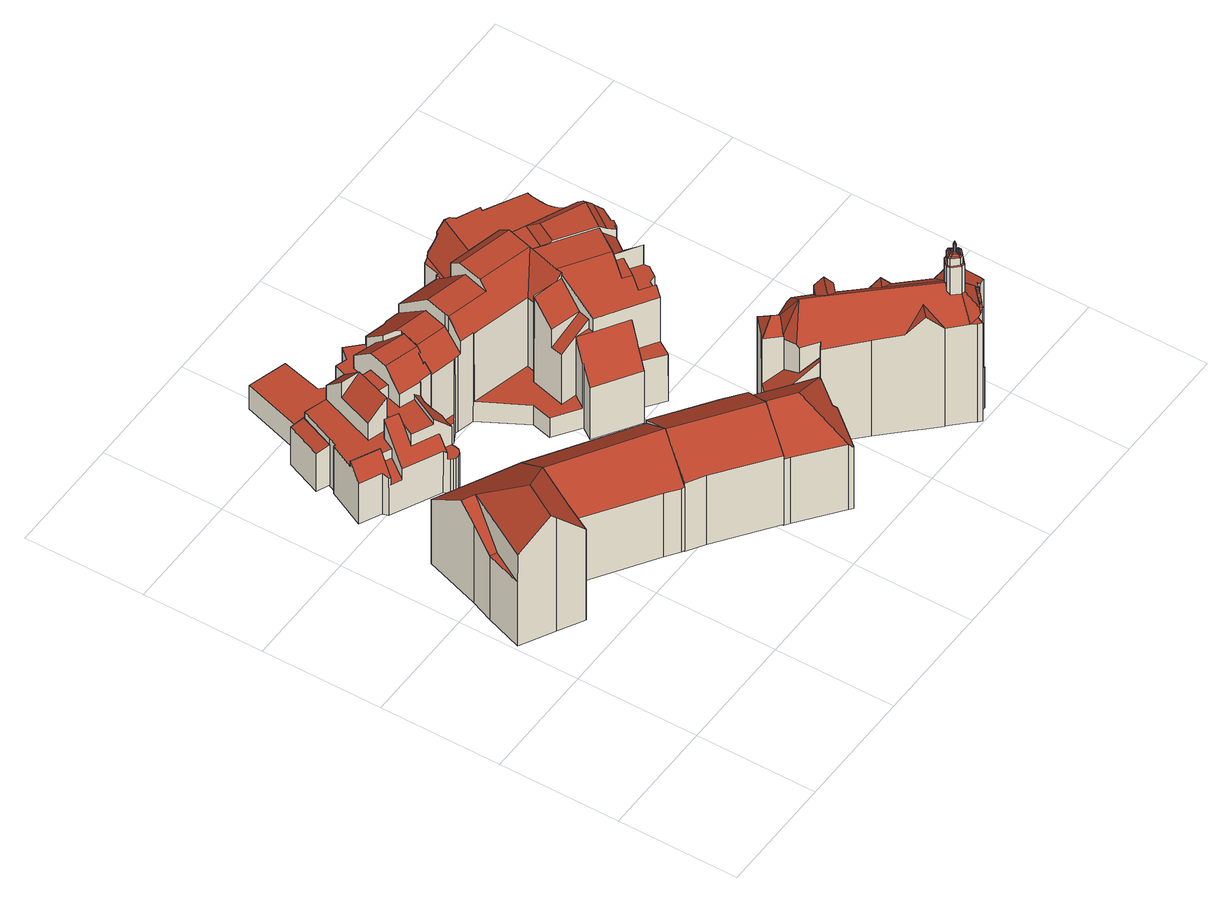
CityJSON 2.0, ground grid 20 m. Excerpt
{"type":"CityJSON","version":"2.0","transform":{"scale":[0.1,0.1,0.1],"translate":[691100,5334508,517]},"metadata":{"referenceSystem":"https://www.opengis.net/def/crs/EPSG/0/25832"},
"CityObjects":{
"building1":{"type":"Building","attributes":{"Gemeindeschluessel":"09162000","HoeheDach":"541.480","HoeheGrund":"517.740","Methode":"2000","NiedrigsteTraufeDesGebaeudes":"530.570","Geometrietyp2DReferenz":"3000","function":"31001_1000","roofType":"3200","measuredHeight":23.74,"storeysAboveGround":4},"geometry":[{"type":"MultiSurface","lod":"2","boundaries":[[[0,1,2,3,4,5,6,7]],[[8,9,10,11,12,13]],[[10,14,15,16,17,11]],[[8,1,0,9]],[[6,5,18,16,15]],[[19,17,20,21]],[[19,12,11,17]],[[13,2,1,8]],[[4,22,18,5]],[[10,9,0,7,14]],[[6,15,14,7]],[[20,22,21]],[[20,17,16,18,22]],[[3,2,13,12,19,21]],[[3,21,22,4]]],"semantics":{"surfaces":[{"type":"GroundSurface"},{"type":"RoofSurface"},{"type":"WallSurface"}],"values":[0,1,1,2,2,2,1,2,2,2,2,1,1,2,2]}}]},
"building2":{"type":"Building","attributes":{"Gemeindeschluessel":"09162000","HoeheDach":"536.130","HoeheGrund":"517.752","Methode":"2000","NiedrigsteTraufeDesGebaeudes":"529.798","Geometrietyp2DReferenz":"3000","function":"31001_1000","roofType":"3100","measuredHeight":18.38,"storeysAboveGround":4},"geometry":[{"type":"MultiSurface","lod":"2","boundaries":[[[23,24,25,26]],[[27,28,29,30,26,25,31,32,33,34]],[[27,34,35,36,37]],[[27,37,38,28]],[[24,39,14,31,25]],[[40,32,31,14]],[[32,40,41,33]],[[30,42,23,26]],[[33,41,35,34]],[[43,42,30,29]],[[28,38,43,29]],[[23,42,43,38,37,36,39,24]],[[40,14,39,36,35,41]]],"semantics":{"surfaces":[{"type":"WallSurface"},{"type":"GroundSurface"},{"type":"RoofSurface"}],"values":[0,1,0,0,0,0,0,0,0,0,0,2,2]}}]},
"building3":{"type":"Building","attributes":{"Gemeindeschluessel":"09162000","HoeheDach":"525.880","HoeheGrund":"517.820","Methode":"1000","NiedrigsteTraufeDesGebaeudes":"525.374","Geometrietyp2DReferenz":"3000","function":"31001_2000","roofType":"2100","measuredHeight":8.06},"geometry":[{"type":"MultiSurface","lod":"2","boundaries":[[[44,45,46,47]],[[48,49,50,51]],[[47,46,49,48]],[[51,50,45,44]],[[50,49,46,45]],[[44,47,48,51]]],"semantics":{"surfaces":[{"type":"WallSurface"},{"type":"RoofSurface"},{"type":"GroundSurface"}],"values":[0,0,0,0,1,2]}}]},
"building4":{"type":"Building","attributes":{"Gemeindeschluessel":"09162000","HoeheDach":"535.910","HoeheGrund":"517.641","Methode":"2000","NiedrigsteTraufeDesGebaeudes":"522.360","Geometrietyp2DReferenz":"3000","function":"31001_9998","roofType":"1000","measuredHeight":18.27,"storeysAboveGround":5},"geometry":[{"type":"MultiSurface","lod":"2","boundaries":[[[52,53,54,55,56,57,58,59,60,61]],[[62,63,64,65]],[[66,67,68,69]],[[70,71,72,73]],[[74,75,76,77]],[[78,79,80,68,67,81,82,83,84]],[[85,86,87,88]],[[89,90,91,92]],[[81,67,66,93,94]],[[95,96,97,98]],[[99,100,101,102]],[[95,103,96]],[[70,73,104,105,106,107,64,63,76,75,108]],[[109,110,111,112,113,114,115,116,117,118,119,120,121]],[[122,123,124,125]],[[126,127,128,129,130,131]],[[132,117,116,133]],[[85,134,79,78,135,86]],[[136,137,138,139]],[[95,71,140,103]],[[141,142,137,136]],[[143,112,111,144]],[[145,146,90,89]],[[128,147,148,101,100,87,86,135,149,129]],[[70,108,110,109,140,71]],[[150,151,131,130,152,153,60,154]],[[155,156,157,158]],[[141,136,139,155,158,159,94,93,66,69,160,134,85,88,99,102,161,162,127,126,145,89,92,163,164,143,144,74,77,62,65,165,166,122,125,167,168]],[[104,169,170,105]],[[115,171,172,116]],[[154,59,58,119,118,150]],[[139,138,156,155]],[[173,174,175,176,177,178]],[[94,159,179,180,82,81]],[[163,92,91,171,115,114]],[[181,132,133,182]],[[152,149,135,78,84,52,61,153]],[[88,87,100,99]],[[183,184,185,186]],[[59,154,60]],[[77,76,63,62]],[[69,68,80,160]],[[120,57,98,97,121]],[[102,101,148,161]],[[187,184,183,188]],[[161,148,147,162]],[[90,146,189,172,171,91]],[[162,147,128,127]],[[180,190,54,53,83,82]],[[52,84,83,53]],[[55,186,185,56]],[[188,191,192,124,123,170,169,72,71,187]],[[167,175,174,168]],[[158,157,179,159]],[[73,72,169,104]],[[95,98,57,56,185,184,187,71]],[[193,173,178,194]],[[153,61,60]],[[65,64,107,165]],[[160,80,79,134]],[[191,177,176,192]],[[119,58,57,120]],[[150,118,117,132,181,151]],[[163,114,113,164]],[[122,166,106,105,170,123]],[[74,144,111,110,108,75]],[[165,107,106,166]],[[141,168,174,173,193,142]],[[133,116,172,189,182]],[[109,121,97,96,103,140]],[[190,194,178,177,191,188,183,186,55,54]],[[149,152,130,129]],[[180,179,157,156,138,137,142,193,194,190]],[[164,113,112,143]],[[151,181,182,189,146,145,126,131]],[[167,125,124,192,176,175]]],"semantics":{"surfaces":[{"type":"RoofSurface"},{"type":"WallSurface"},{"type":"GroundSurface"}],"values":[0,1,1,1,1,0,1,1,1,0,1,1,0,0,1,1,1,1,1,0,1,1,1,0,1,0,1,2,1,1,1,1,0,1,1,0,1,1,0,1,1,1,1,1,1,1,0,1,1,1,1,0,1,1,1,1,0,1,1,1,1,1,1,1,1,1,1,1,1,1,1,1,0,1,1,1]}}]},
"building5":{"type":"Building","attributes":{"Gemeindeschluessel":"09162000","HoeheDach":"535.950","HoeheGrund":"517.552","Methode":"1000","NiedrigsteTraufeDesGebaeudes":"531.446","Geometrietyp2DReferenz":"3000","function":"31001_1000","roofType":"3100","measuredHeight":18.4,"storeysAboveGround":4},"geometry":[{"type":"MultiSurface","lod":"2","boundaries":[[[195,196,197,198]],[[199,200,198,197]],[[201,202,203,200,199]],[[203,202,204,205]],[[203,205,206,195,198,200]],[[199,197,196,207,201]],[[204,202,201,207,208]],[[205,204,208,206]],[[195,206,208,207,196]]],"semantics":{"surfaces":[{"type":"WallSurface"},{"type":"GroundSurface"},{"type":"RoofSurface"}],"values":[0,0,0,0,1,2,2,0,0]}}]},
"building6":{"type":"Building","attributes":{"Gemeindeschluessel":"09162000","HoeheDach":"536.310","HoeheGrund":"517.348","Methode":"2000","NiedrigsteTraufeDesGebaeudes":"529.818","Geometrietyp2DReferenz":"3000","function":"31001_9998","roofType":"3200","measuredHeight":18.96,"storeysAboveGround":4},"geometry":[{"type":"MultiSurface","lod":"2","boundaries":[[[209,210,211,212]],[[213,212,211,214,215]],[[216,217,218,219,220]],[[221,214,211,210,222,220,219]],[[223,222,210,209]],[[224,225,226,227,228,217,216,223,209,212,213,229]],[[227,226,230,231,232]],[[213,215,233,229]],[[231,230,234,235,233,215,214,221]],[[225,234,230,226]],[[235,224,229,233]],[[228,236,218,217]],[[231,221,219,218,236,232]],[[224,235,234,225]],[[216,220,222,223]],[[236,228,227,232]]],"semantics":{"surfaces":[{"type":"WallSurface"},{"type":"RoofSurface"},{"type":"GroundSurface"}],"values":[0,0,0,1,0,2,0,0,1,0,0,0,1,0,0,0]}}]},
"building7":{"type":"Building","attributes":{"Gemeindeschluessel":"09162000","HoeheDach":"540.400","HoeheGrund":"517.640","Methode":"2000","NiedrigsteTraufeDesGebaeudes":"521.600","Geometrietyp2DReferenz":"3000","function":"31001_9998","roofType":"2100","measuredHeight":22.76,"storeysAboveGround":5},"geometry":[{"type":"MultiSurface","lod":"2","boundaries":[[[237,238,239,240]],[[241,242,243,244]],[[158,159,245,246,247,157]],[[248,249,250,251]],[[252,253,254,255,256,257]],[[258,259,260,261]],[[262,263,264,265]],[[266,267,268,269,270,271,272]],[[167,168,273,274,275]],[[276,277,278,279,280,281,282,283,284]],[[285,286,287]],[[288,289,290,291,292]],[[293,274,273,294,295]],[[296,297,298]],[[299,300,301,302]],[[168,141,303,294,273]],[[69,304,305,66]],[[306,307,308,309]],[[310,311,312,313]],[[158,157,314,155]],[[315,316,317,318]],[[319,320,321,322,281,280]],[[251,250,323,324]],[[325,326,304,69]],[[252,257,327,328]],[[329,330,263,262]],[[331,332,333,334]],[[335,286,285,336,337,289,288]],[[338,339,296,298,340]],[[241,341,342,343,242]],[[321,344,345,338,340,346,347,322]],[[345,348,349,350,351,352,339,338]],[[353,354,355,356]],[[357,358,359,360,361,362]],[[363,364,365,366]],[[367,299,302,368,369,370,371,360,359]],[[267,278,277,268]],[[372,314,157,247,317,316,327,257,256,373,295,294,303,374]],[[375,376,300,299,367]],[[318,317,247,246]],[[357,377,378,358]],[[340,298,379,346]],[[287,286,335,380]],[[381,333,332,382,264,263,330,312,311,383,384,243,242,343,385,386,387]],[[363,366,388,389]],[[347,346,379,260,259]],[[309,308,342,341]],[[244,243,384,390]],[[391,240,239,386]],[[353,392,393,394,337,336,395,354]],[[371,396,361,360]],[[377,397,378]],[[276,284,398,364,363,389]],[[269,399,400,270]],[[401,399,269,268,277,276,389,388]],[[94,402,245,159]],[[289,337,394,293,295,290]],[[381,387,261,260,403]],[[125,404,405,122]],[[406,407,307,306]],[[270,400,408,271]],[[265,264,382,409]],[[279,410,319,280]],[[303,141,136,374]],[[411,355,354,395,285,287,380]],[[408,412,413,414,272,271]],[[415,370,369,416]],[[417,301,238,237,292,291,255,254]],[[238,301,300,376,418,282,419]],[[375,397,377,420,376]],[[334,333,381,403,297,296,339,352,421]],[[284,283,420,377,357,362,398]],[[422,412,408,400,399,401,423,248,251,324,415,416,253,252,328,424,325,69,66,93,94,159,158,155,139,136,141,168,167,125,122,425,426,392,353,356,406,306,309,341,241,244,390,427,310,313,329,262,265,409,331,334,421,428,429,430,431]],[[256,255,291,373]],[[415,324,323,396,371,370]],[[167,275,404,125]],[[305,402,94,93,66]],[[249,432,365,364,398,361,396,323,250]],[[409,382,332,331]],[[420,283,418,376]],[[406,356,355,411,407]],[[417,368,302,301]],[[430,349,348,431]],[[305,304,326,433,315,318,246,245,402]],[[385,343,342,308,307,407,411,380]],[[282,418,283]],[[258,261,387,386,239,238,419]],[[274,293,394,393,434,435,405,404,275]],[[429,350,349,430]],[[372,139,155,314]],[[122,405,435,425]],[[414,413,436,320]],[[285,395,336]],[[412,422,437,436,413]],[[367,359,358,378,397,375]],[[390,384,383,427]],[[428,351,350,429]],[[321,320,436,437,344]],[[423,432,249,248]],[[419,347,259,258]],[[398,362,361]],[[426,434,393,392]],[[414,320,319,410,266,272]],[[427,383,311,310]],[[253,416,369,368,417,254]],[[139,372,374,136]],[[424,433,326,325]],[[347,419,282,281,322]],[[422,431,348,345,344,437]],[[424,328,327,316,315,433]],[[421,352,351,428]],[[266,410,279,278,267]],[[373,291,290,295]],[[237,240,391,335,288,292]],[[423,401,388,366,365,432]],[[425,435,434,426]],[[391,386,385,380,335]],[[379,298,297,403,260]],[[313,312,330,329]]],"semantics":{"surfaces":[{"type":"RoofSurface"},{"type":"WallSurface"},{"type":"GroundSurface"}],"values":[0,1,1,1,1,0,1,0,1,0,1,0,0,0,1,1,1,1,1,1,1,1,1,1,1,1,1,0,0,1,1,0,1,1,1,0,1,0,1,1,0,0,1,0,0,0,1,1,0,1,1,1,1,1,1,1,1,1,1,1,1,1,0,1,0,1,1,0,0,0,1,1,2,1,1,1,1,0,1,1,1,1,1,0,0,1,1,0,1,1,1,0,1,1,1,1,1,0,1,1,0,1,1,1,1,1,1,0,1,1,1,1,1,1,1,1,1,0,1]}}]},
"building8":{"type":"Building","attributes":{"Gemeindeschluessel":"09162000","HoeheDach":"539.050","HoeheGrund":"517.507","Methode":"2000","NiedrigsteTraufeDesGebaeudes":"527.790","Geometrietyp2DReferenz":"3000","function":"31001_9998","roofType":"3200","measuredHeight":21.54},"geometry":[{"type":"MultiSurface","lod":"2","boundaries":[[[438,439,440,441,442]],[[443,444,445,446]],[[447,448,449,450]],[[451,452,453,454]],[[455,456,440,439]],[[457,458,459,460]],[[444,461,442,441,447,450,445]],[[462,443,463,464]],[[465,466,467,468]],[[438,469,451,454,465,468,457,460,470,455,439]],[[458,467,466,453,452,463,443,446,459]],[[455,470,449,448,456]],[[438,442,461,469]],[[458,457,468,467]],[[470,460,459,446,445,450,449]],[[452,451,469,461,444,462,464,463]],[[441,440,456,448,447]],[[444,443,462]],[[454,453,466,465]]],"semantics":{"surfaces":[{"type":"WallSurface"},{"type":"RoofSurface"},{"type":"GroundSurface"}],"values":[0,0,1,0,0,0,1,0,0,2,1,0,0,0,0,0,1,0,0]}}]},
"building9":{"type":"Building","attributes":{"name":"Asamkirche (St. Johann Nepomuk)","Gemeindeschluessel":"09162000","HoeheDach":"549.930","HoeheGrund":"517.080","Methode":"2000","NiedrigsteTraufeDesGebaeudes":"525.420","Geometrietyp2DReferenz":"3000","function":"31001_3041","roofType":"3100","measuredHeight":32.85,"storeysAboveGround":1},"geometry":[{"type":"MultiSurface","lod":"2","boundaries":[[[471,472,473,474]],[[475,476,477,478,479,480,481,482,483,484,485,486,487,488,489,490,491,492,493]],[[494,495,496,497,498,499,500,501]],[[502,503,504,505,506,482,481]],[[507,508,509,510,511,512]],[[513,514,515,516]],[[509,517,510]],[[518,519,520]],[[521,476,475]],[[516,515,522,523]],[[524,525,526,527]],[[528,529,530,531,532,533]],[[534,535,536,537]],[[538,539,520]],[[523,522,540,541]],[[509,508,542,543]],[[544,539,538,545]],[[473,472,500,499,546,547,548,549,550,551,552,553,554,555,556,557,558]],[[559,516,523,560]],[[561,562,563,564]],[[565,566,567]],[[534,568,569,535]],[[570,571,522,515]],[[572,573,574,575]],[[576,577,578,480,479]],[[578,502,481,480]],[[579,580,581,582,583,584,585]],[[586,533,532,587,588,484,483]],[[589,590,591,592,593,594]],[[501,500,472,471]],[[595,596,559,597]],[[537,536,595,597]],[[598,599,600,601]],[[574,573,571,602]],[[575,574,561,603]],[[539,518,520]],[[604,605,512,511]],[[549,524,527,550]],[[568,570,606,569]],[[542,508,572,575]],[[520,519,607]],[[526,608,609,527]],[[610,582,581,611,612]],[[587,613,614,588]],[[615,616,617,618,619,620]],[[506,586,483,482]],[[556,616,615,557]],[[618,617,621,622]],[[623,624,625,528,533,586,506,505]],[[517,509,543]],[[562,602,568,534]],[[626,520,627]],[[556,628,629,621]],[[630,631,632,633,503,502,578,577]],[[596,513,516,559]],[[634,635,636,637,638,630,577,576,639]],[[517,640,641,642,643,644,645,510]],[[646,626,627,647]],[[520,648,627]],[[521,594,593,477,476]],[[611,581,580]],[[556,621,617,616]],[[572,508,507,512,649]],[[650,651,600,599,645,644,652,653,654,655,656,657,658,659]],[[558,557,615,620,660,661]],[[529,528,625,624,623]],[[474,473,558,661]],[[662,663,524,549]],[[531,664,665,666,641,640,613,587,532]],[[555,554,553,552,604,511,510,598,601,650,659,565,567,612,611,580,579,628,556]],[[592,591,667,668,669,634,639]],[[670,607,519,671]],[[672,649,512,605]],[[588,614,517,673,484]],[[600,651,601]],[[608,672,605,674,609]],[[651,650,601]],[[564,563,675,676]],[[563,537,597,675]],[[677,642,641,666]],[[566,565,659,658,678,679,583,582,610]],[[680,681,682,683]],[[663,603,525,524]],[[571,573,540,522]],[[682,493,492,491,490,662,549,548]],[[526,676,684,608]],[[677,666,665,664,531,530,685,686,687,637,636,635,634,669,668,688,689,690,681,680,691,692,693,496,495,494,501,471,474,661,660,620,619,618,622,694,695,585,584,583,679,678,658,657,656,655,654,653,652,696]],[[613,640,517,614]],[[597,559,560,675]],[[693,692,691,697,548,547,497,496]],[[567,566,610,612]],[[603,561,564,525]],[[698,518,539,544]],[[638,633,632,631,630]],[[560,523,541,684]],[[490,489,488,487,486,485,484,673,517,543,662]],[[680,683,697,691]],[[652,644,643,696]],[[545,538,626,646]],[[671,519,518,698]],[[696,643,642,677]],[[609,674,605,604,552,551]],[[543,542,663,662]],[[550,527,609,551]],[[697,683,682,548]],[[525,564,676,526]],[[645,599,598,510]],[[699,648,607,670]],[[538,520,626]],[[672,541,540,649]],[[562,534,537,563]],[[593,592,639,576,479,478,477]],[[602,571,570,568]],[[536,535,569,606,514,513,596,595],[699,670,671,698,544,545,646,647]],[[498,546,499]],[[663,542,575,603]],[[520,607,648]],[[579,585,695,694,629,628]],[[690,689,688,668,667,589,594,521,475,493,682,681]],[[608,684,541,672]],[[497,547,546,498]],[[647,627,648,699]],[[675,560,684,676]],[[622,621,629,694]],[[649,540,573,572]],[[606,570,515,514]],[[633,638,637,687,686,504,503]],[[685,530,529,623,505,504,686]],[[561,574,602,562]],[[667,591,590,589]]],"semantics":{"surfaces":[{"type":"WallSurface"},{"type":"RoofSurface"},{"type":"GroundSurface"}],"values":[0,0,0,1,0,1,1,1,1,1,1,0,1,1,1,0,0,1,1,1,0,1,1,0,1,1,0,1,0,0,1,1,1,1,0,1,0,0,1,1,1,1,1,1,0,1,1,0,0,1,1,1,1,0,1,0,1,0,1,1,0,1,1,0,0,1,0,0,0,1,0,0,1,0,1,1,1,1,1,0,0,0,1,1,1,0,2,0,1,0,1,0,0,1,1,1,0,0,0,0,0,0,0,0,1,0,1,0,1,0,1,1,1,1,1,1,1,0,0,0,1,0,1,0,0,1,0,0,1,1]}}]}
},
"vertices":[
[124,300,7],[98,251,7],[57,273,7],[2,303,7],[24,364,7],[39,401,7],[70,493,7],[199,427,7],[98,251,190],[124,300,192],[165,368,191],[83,335,245],[49,277,245],[57,273,237],[199,427,137],[70,493,137],[48,428,191],[69,418,191],[39,401,168],[2,303,191],[35,359,136],[2,303,136],[24,364,136],
[141,304,138],[124,300,128],[124,300,8],[141,304,8],[286,209,8],[282,211,8],[259,227,8],[142,305,8],[199,427,8],[332,340,8],[355,325,8],[359,322,8],[359,322,139],[323,266,191],[286,209,137],[282,211,136],[164,368,191],[332,340,138],[355,325,138],[142,305,139],[259,227,137],
[97,705,8],[97,705,84],[121,764,84],[121,764,8],[142,756,8],[142,756,89],[118,696,89],[118,696,8],
[199,574,130],[225,624,130],[200,632,130],[207,656,130],[185,663,130],[177,639,130],[172,626,130],[181,621,130],[177,612,130],[165,590,130],[151,777,6],[151,777,54],[180,873,54],[180,873,6],[227,598,6],[227,598,127],[233,583,114],[233,583,6],[211,733,54],[211,733,130],[218,752,130],[218,752,54],[142,756,6],[142,756,54],[149,772,54],[149,772,6],[225,561,111],[225,563,112],[226,570,114],[228,610,132],[236,621,129],[225,624,140],[199,574,140],[225,556,6],[225,556,74],[223,548,74],[223,548,6],[113,604,6],[113,604,88],[78,621,88],[78,621,6],[227,601,6],[228,610,6],[198,699,166],[167,708,136],[145,649,136],[177,639,166],[218,543,6],[218,543,74],[212,541,74],[212,541,6],[167,708,166],[237,746,54],[253,764,54],[228,789,54],[244,854,54],[142,754,54],[179,742,102],[142,754,102],[118,696,102],[112,682,102],[109,683,102],[108,682,102],[88,642,102],[132,620,102],[149,612,102],[160,632,102],[172,626,102],[177,639,102],[145,649,102],[277,740,6],[277,740,130],[272,735,130],[272,735,6],[195,556,6],[200,547,6],[200,547,74],[198,551,74],[198,551,86],[195,556,89],[149,612,84],[132,620,84],[225,563,6],[225,561,74],[261,641,6],[261,641,183],[257,630,172],[257,630,6],[179,742,130],[264,640,6],[264,640,183],[112,682,6],[118,696,6],[115,595,6],[115,595,81],[203,543,74],[206,541,74],[207,570,74],[160,632,141],[135,585,89],[207,570,107],[165,590,107],[181,621,141],[260,630,6],[260,630,172],[257,617,160],[257,617,6],[236,622,6],[226,570,6],[206,541,6],[203,543,6],[108,682,6],[109,683,6],[244,854,6],[228,789,6],[265,703,6],[278,681,6],[237,746,130],[253,764,130],[88,642,113],[132,620,113],[276,675,189],[278,681,184],[265,703,168],[267,715,157],[228,728,157],[218,693,189],[236,622,158],[236,621,157],[135,585,67],[118,593,67],[218,693,156],[198,699,156],[185,663,156],[207,656,156],[198,699,130],[218,693,130],[118,593,81],[200,632,157],[228,728,130],[267,715,130],[266,646,189],[209,663,189],
[359,322,6],[359,322,145],[449,258,145],[449,258,6],[483,232,145],[483,232,6],[445,177,190],[407,122,145],[407,122,6],[315,191,146],[315,191,6],[286,209,6],[323,266,190],[286,209,144],
[525,201,4],[525,201,137],[570,169,137],[570,169,4],[570,168,4],[570,168,137],[570,168,136],[483,232,4],[407,122,4],[407,122,138],[444,176,193],[483,232,137],[484,147,193],[507,215,137],[507,215,4],[540,120,4],[490,59,4],[489,58,4],[483,63,4],[415,116,4],[534,124,4],[489,58,128],[483,62,136],[483,63,136],[534,124,137],[490,59,128],[540,120,129],[415,116,138],
[390,622,231],[481,599,231],[493,641,231],[401,664,231],[480,733,6],[480,733,215],[484,724,215],[484,724,6],[236,622,48],[256,618,48],[256,618,160],[464,395,6],[464,395,111],[395,440,111],[395,440,6],[306,604,6],[334,597,6],[334,597,185],[311,603,185],[311,603,159],[306,604,159],[480,594,224],[493,585,224],[518,630,224],[493,641,224],[576,632,6],[576,632,215],[577,624,215],[577,624,6],[552,488,185],[520,442,185],[543,427,185],[554,444,185],[567,445,185],[579,462,185],[578,471,185],[278,681,190],[273,688,190],[265,703,179],[533,413,190],[543,427,199],[520,442,199],[531,458,211],[517,468,211],[538,497,231],[466,544,231],[464,534,226],[446,469,190],[412,704,167],[408,689,181],[408,689,167],[398,653,216],[329,670,216],[319,635,216],[317,627,216],[387,610,216],[330,674,190],[267,648,190],[319,635,190],[604,576,226],[600,587,228],[595,579,234],[427,544,46],[427,544,184],[434,571,184],[434,571,46],[264,640,181],[233,583,48],[227,598,48],[452,740,6],[452,740,188],[459,739,197],[459,739,6],[580,668,6],[580,668,215],[578,660,215],[578,660,6],[260,630,171],[298,605,48],[298,605,158],[255,615,158],[255,615,48],[538,497,211],[538,497,224],[566,538,224],[566,538,231],[409,460,136],[409,460,6],[266,600,6],[266,600,48],[300,605,159],[300,605,6],[576,645,6],[576,645,215],[586,608,6],[586,608,215],[595,602,215],[595,602,6],[407,683,187],[414,712,159],[345,730,158],[576,532,224],[605,574,224],[566,538,234],[461,742,6],[461,742,197],[472,737,215],[588,524,200],[588,524,217],[507,577,234],[503,579,231],[592,529,217],[594,527,216],[602,537,215],[598,540,218],[610,560,218],[417,711,6],[417,711,167],[424,738,167],[424,738,6],[448,478,182],[398,490,146],[398,490,46],[424,484,46],[424,484,164],[448,478,164],[496,437,101],[496,437,164],[482,418,140],[482,418,101],[413,547,46],[335,596,46],[375,522,46],[367,490,46],[408,461,46],[257,630,171],[317,627,182],[261,641,182],[413,547,220],[455,536,220],[454,497,182],[403,510,146],[525,610,234],[407,683,167],[597,595,215],[581,614,215],[516,702,215],[520,708,215],[441,675,215],[498,661,215],[493,641,215],[518,390,101],[533,413,101],[520,708,6],[407,683,215],[342,731,6],[342,731,140],[345,730,140],[414,712,167],[408,461,136],[403,510,182],[446,469,164],[554,444,6],[567,445,6],[518,390,6],[228,610,48],[597,595,224],[272,735,151],[277,740,146],[441,744,6],[441,744,172],[579,462,6],[581,614,6],[552,488,211],[436,742,167],[577,479,6],[577,479,217],[578,471,224],[367,490,6],[375,522,6],[335,596,184],[464,534,231],[480,594,231],[464,534,220],[610,560,6],[573,505,6],[481,418,6],[283,596,6],[312,732,6],[324,736,6],[516,702,6],[598,540,6],[602,537,6],[594,527,6],[592,529,6],[481,418,140],[283,596,48],[324,736,139],[312,732,145],[573,503,199],[573,505,201],
[567,232,5],[587,253,5],[587,253,200],[573,238,220],[567,232,212],[558,222,132],[558,222,199],[537,244,199],[537,244,108],[564,248,220],[569,273,200],[545,251,199],[538,244,200],[554,193,5],[554,193,145],[577,172,169],[577,172,5],[570,274,5],[570,274,199],[525,201,5],[525,201,126],[507,215,109],[507,215,5],[559,224,201],[558,222,108],[558,221,132],[558,221,108],[570,168,5],[570,168,168],[570,169,167],[570,169,5],[559,224,5],[545,251,5],
[570,168,1],[570,168,192],[577,172,200],[577,172,1],[746,14,201],[746,15,204],[750,18,208],[751,19,208],[755,22,211],[761,28,212],[767,34,212],[773,39,211],[778,44,208],[780,45,206],[778,44,206],[773,39,206],[767,34,206],[761,28,206],[755,22,206],[751,19,206],[750,18,205],[746,15,201],[746,14,200],[656,82,1],[677,60,1],[695,41,1],[695,41,200],[677,60,227],[656,82,197],[623,116,195],[623,116,1],[770,31,212],[773,34,211],[774,35,211],[774,34,211],[776,36,211],[755,63,288],[757,61,288],[757,61,233],[755,63,233],[749,70,233],[749,70,288],[741,60,309],[743,60,309],[743,63,308],[741,63,308],[783,48,206],[744,56,323],[742,57,323],[742,55,329],[747,14,204],[744,65,305],[740,65,305],[738,41,288],[739,43,289],[729,54,289],[727,53,288],[783,42,84],[778,30,84],[778,30,1],[783,42,1],[783,42,206],[783,42,207],[743,48,308],[742,51,309],[741,51,309],[740,48,308],[742,53,323],[744,55,323],[745,68,304],[740,68,304],[757,52,288],[757,52,233],[744,55,309],[742,53,309],[696,78,227],[696,41,199],[721,15,200],[738,41,233],[727,53,233],[727,59,238],[733,65,247],[676,127,247],[630,177,247],[609,200,247],[592,218,247],[554,197,200],[554,193,196],[735,57,308],[732,58,305],[744,43,304],[743,46,305],[739,46,305],[739,43,304],[667,210,201],[667,210,220],[652,197,220],[749,54,308],[746,54,309],[749,57,308],[752,57,305],[754,57,289],[754,57,304],[754,52,304],[754,52,289],[757,20,211],[758,20,211],[763,25,212],[641,230,207],[647,230,202],[647,230,220],[648,230,221],[648,230,1],[647,230,1],[641,230,1],[782,41,208],[785,44,204],[782,47,204],[750,14,84],[752,15,84],[755,18,84],[755,18,210],[752,15,208],[750,14,206],[737,55,309],[737,57,309],[735,54,308],[758,82,219],[765,105,204],[723,150,204],[698,148,219],[751,53,305],[744,43,289],[739,71,239],[739,71,288],[746,56,309],[741,57,323],[729,58,289],[727,59,288],[657,220,235],[633,217,220],[631,196,235],[786,45,200],[783,48,200],[559,224,193],[559,225,193],[567,232,193],[567,232,1],[559,225,1],[559,224,1],[587,253,193],[587,253,1],[774,34,84],[776,36,84],[782,41,84],[741,53,323],[740,55,323],[621,251,207],[617,255,200],[758,20,84],[763,25,84],[770,31,84],[773,34,84],[755,20,1],[757,20,1],[758,20,1],[766,22,1],[766,22,84],[755,20,210],[786,45,202],[793,51,202],[796,48,198],[811,52,192],[809,56,196],[781,87,233],[741,53,309],[740,55,309],[740,56,323],[745,68,289],[702,173,200],[713,161,219],[809,56,1],[781,87,1],[765,105,1],[723,150,1],[713,161,1],[702,173,1],[690,186,1],[690,186,200],[554,197,1],[554,193,1],[744,40,233],[744,40,288],[785,44,1],[786,45,1],[793,51,1],[756,14,84],[756,14,1],[755,18,1],[741,57,309],[742,57,309],[740,68,289],[782,47,206],[733,65,288],[732,54,305],[729,54,304],[796,48,1],[667,210,1],[657,220,1],[733,2,1],[739,14,1],[739,14,200],[733,2,200],[729,58,304],[774,34,1],[774,35,1],[773,34,1],[750,14,1],[747,14,1],[746,14,1],[728,7,1],[721,15,1],[696,41,1],[617,255,1],[621,251,1],[811,52,1],[728,7,200],[744,56,309],[740,56,309]
]}
